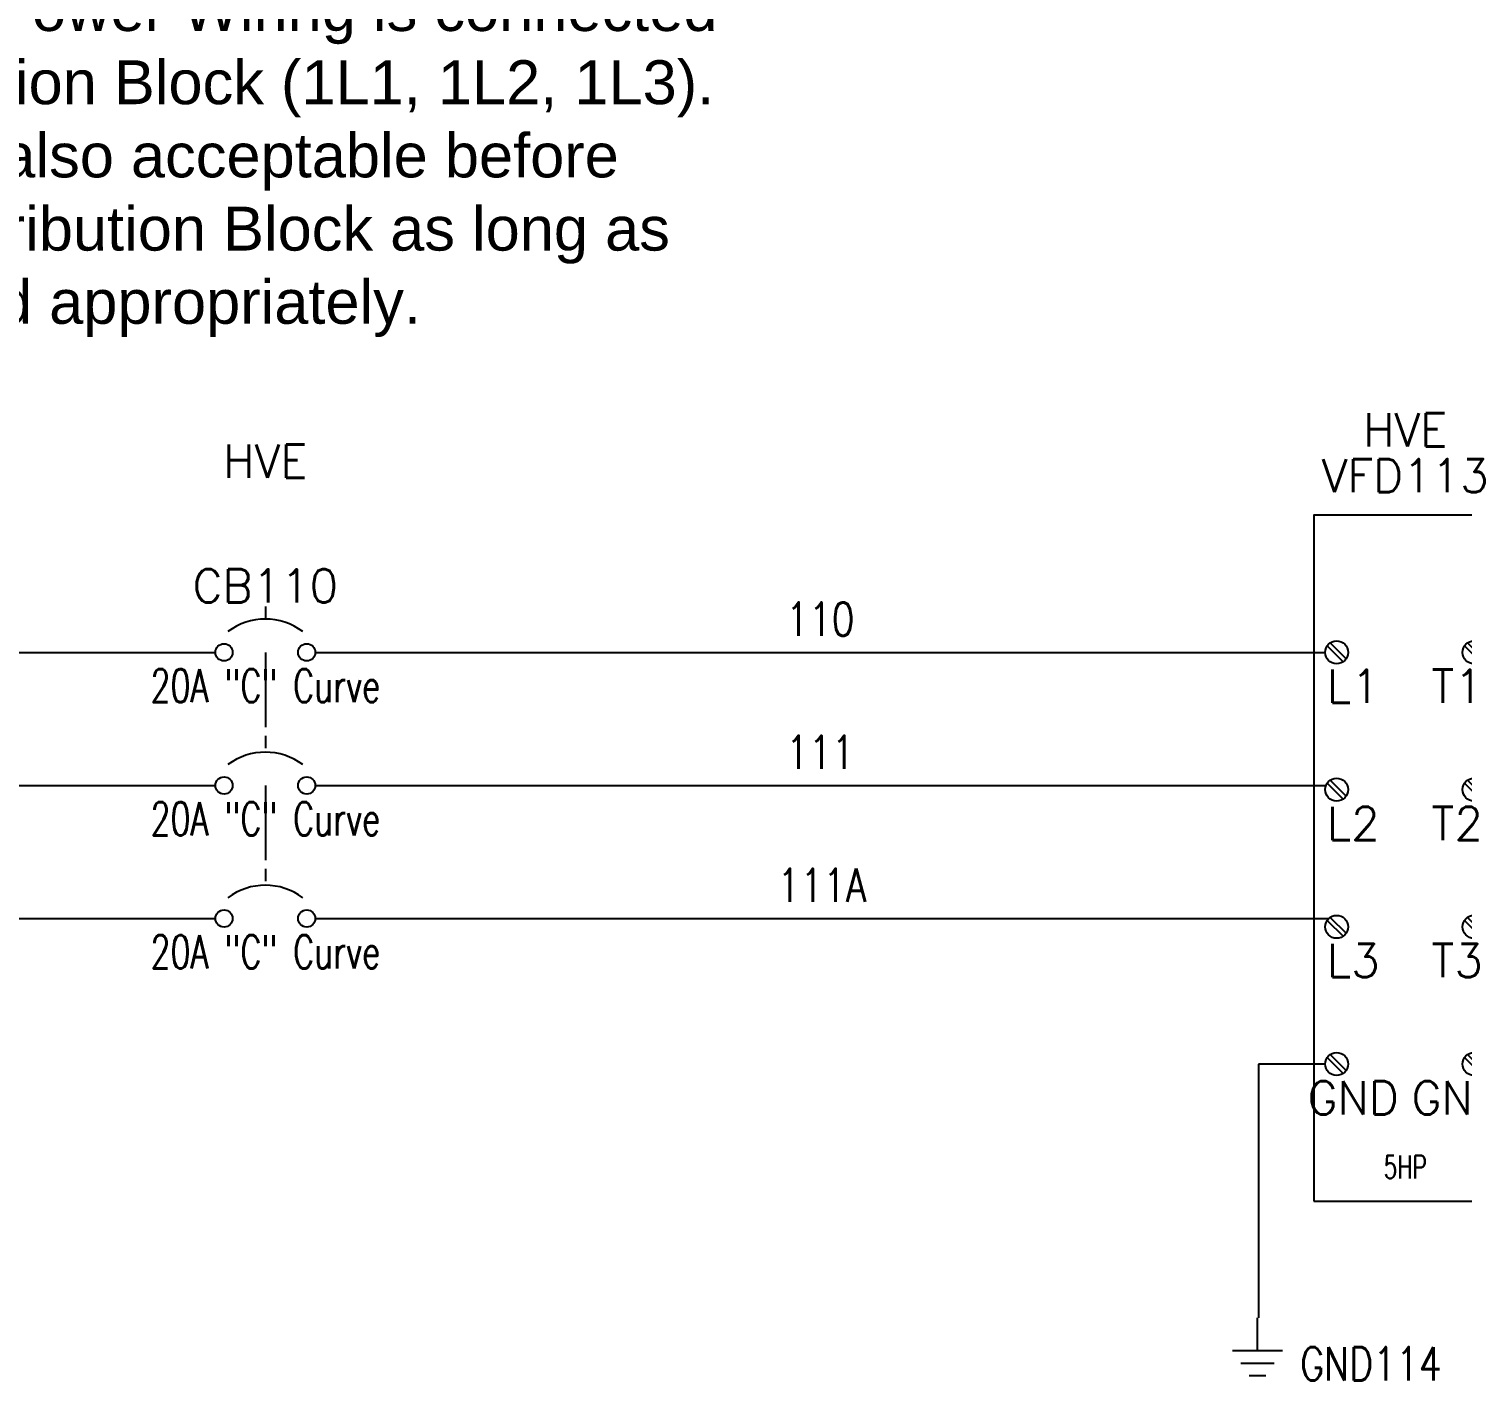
# Model space of a CAD drawing. Header units: inches. Extents: x 0 to 34.2, y 0 to 22.
# Drawn here: x 5.38 to 10.77, y 11.01 to 16.09 of the extents above; entities that cross this region are included whole.
import ezdxf
from ezdxf.enums import TextEntityAlignment as Align

# ---------------------------------------------------------------- set-up
doc = ezdxf.new("R2010")
doc.units = ezdxf.units.IN
doc.header["$MEASUREMENT"] = 0
doc.linetypes.add('HIDDEN2', pattern=[0.1875, 0.125, -0.0625])
for name, color, linetype in [('BRN_12AWG', 44, 'Continuous'), ('GRN_12AWG', 3, 'Continuous'), ('LINK', 9, 'Continuous'), ('LOC', 8, 'Continuous'), ('MISC', 7, 'Continuous'), ('ORG_12AWG', 40, 'Continuous'), ('SYMS', 7, 'Continuous'), ('TAGS', 1, 'Continuous'), ('TERMS', 3, 'Continuous'), ('WIRENO', 3, 'Continuous'), ('YEL_12AWG', 2, 'Continuous')]:
    doc.layers.add(name, color=color, linetype=linetype)
doc.styles.get("Standard").update_dxf_attribs({"font": 'arial.ttf'})
doc.styles.add('WD', font='romans.shx', dxfattribs={"height": 0.185})

# ---------------------------------------------------------------- blocks, each defined once
blk = doc.blocks.new('HDV1_VFD001')
for p, q in [((0.5733, 3.5351), (0.6601, 3.4483)), ((0.5899, 3.5517), (0.6767, 3.4649)), ((1.3233, 3.5351), (1.4101, 3.4483)), ((1.3399, 3.5517), (1.4267, 3.4649)), ((0.5733, 2.7851), (0.6601, 2.6983)), ((0.5899, 2.8017), (0.6767, 2.7149)), ((1.3233, 2.7851), (1.4101, 2.6983)), ((1.3399, 2.8017), (1.4267, 2.7149)), ((0.5899, 2.0517), (0.6767, 1.9649)), ((1.3399, 2.0517), (1.4267, 1.9649)), ((0.5733, 2.0351), (0.6601, 1.9483)), ((1.3233, 2.0351), (1.4101, 1.9483)), ((0.5733, 1.2851), (0.6601, 1.1983)), ((0.5899, 1.3017), (0.6767, 1.2149)), ((1.3233, 1.2851), (1.4101, 1.1983)), ((1.3399, 1.3017), (1.4267, 1.2149))]:
    blk.add_line(p, q)
blk.add_lwpolyline([(0.5, 0.5), (1.5, 0.5), (1.5, 4.25), (0.5, 4.25)], close=True)
for centre in [(0.625, 3.5), (1.375, 3.5), (0.625, 2.75), (1.375, 2.75), (0.625, 2), (1.375, 2), (0.625, 1.25), (1.375, 1.25)]:
    blk.add_circle(centre, 0.0625)
at = {"style": 'WD', "width": 0.7}
for tag, p in [('LOC', (1, 4.625)), ('DESC1', (1, 4)), ('DESC2', (1, 3.8125)), ('DESC3', (1, 3.6646)), ('RATING1', (1, 0.625)), ('INST', (1, 0.25)), ('XREF', (1, 0))]:
    blk.add_attdef(tag, text='', height=0.125, dxfattribs=at).set_placement(p, align=Align.CENTER)
at = {"style": 'WD'}
blk.add_attdef('TAG1', text='', height=0.125, dxfattribs=at).set_placement((1, 4.375), align=Align.CENTER)
for tag, p, flags in [('X4TERM01', (0.5625, 3.5), 1), ('X1TERM05', (1.4375, 3.5), 1), ('FAMILY', (0.9547, 3.0898), 9), ('X4TERM02', (0.5625, 2.75), 1), ('X1TERM06', (1.4375, 2.75), 1), ('X4TERM03', (0.5625, 2), 1), ('X1TERM07', (1.4375, 2), 1), ('X4TERM04', (0.5625, 1.25), 1), ('X1TERM08', (1.4375, 1.25), 1)]:
    blk.add_attdef(tag, p, '', height=0.01, dxfattribs=dict(at, flags=flags))
at = {"style": 'WD', "width": 0.8}
for tag, p in [('TERM01', (0.625, 3.4062)), ('TERM05', (1.375, 3.4062)), ('TERM02', (0.625, 2.6562)), ('TERM06', (1.375, 2.6562)), ('TERM03', (0.625, 1.9062)), ('TERM07', (1.375, 1.9062)), ('TERM04', (0.625, 1.1562)), ('TERM08', (1.375, 1.1562))]:
    blk.add_attdef(tag, text='', height=0.125, dxfattribs=at).set_placement(p, align=Align.TOP_CENTER)
at = {"style": 'WD', "flags": 9}
for tag, p in [('CAT', (0.9797, 3.0457)), ('ASSYCODE', (0.98, 3.0089)), ('MFG', (0.9778, 3.0262))]:
    blk.add_attdef(tag, text='', height=0.01, dxfattribs=at).set_placement(p, align=Align.CENTER)
blk = doc.blocks.new('HCB1')
blk.add_line((0, 0.1727), (0, 0.1265))
for centre in [(-0.1553, 0), (0.1553, 0)]:
    blk.add_circle(centre, 0.0322)
blk.add_arc((0, -0.1094), 0.2344, 53.1301, 126.8699)
at = {"style": 'WD', "width": 0.7}
for tag, p in [('INST', (0, 0.8258)), ('LOC', (0, 0.6562)), ('DESC1', (0, 0.5)), ('DESC2', (0, 0.3438)), ('RATING1', (0, -0.1875)), ('XREF', (0, -0.3438))]:
    blk.add_attdef(tag, text='', height=0.125, dxfattribs=at).set_placement(p, align=Align.CENTER)
at = {"style": 'WD'}
blk.add_attdef('TAG1', text='', height=0.125, dxfattribs=at).set_placement((0, 0.1875), align=Align.CENTER)
for tag, p in [('X2LINK', (0, 0.2188)), ('X8LINK', (0, 0))]:
    blk.add_attdef(tag, p, '', height=0.01, dxfattribs=at)
for tag, p, height, flags in [('FAMILY', (0.2047, 0.1523), 0.01, 9), ('CONTACT', (0.2047, 0.1326), 0.01, 9), ('X4TERM01', (-0.1875, 0), 0.0125, 1), ('X1TERM02', (0.1875, 0), 0.0125, 1)]:
    blk.add_attdef(tag, p, '', height=height, dxfattribs=dict(at, flags=flags))
at = {"linetype": 'Continuous', "style": 'WD', "flags": 9}
for tag, p in [('CAT', (0.2297, 0.1082)), ('ASSYCODE', (0.2188, 0.0625)), ('MFG', (0.2278, 0.0887))]:
    blk.add_attdef(tag, text='', height=0.01, dxfattribs=at).set_placement(p, align=Align.CENTER)
at = {"linetype": 'Continuous', "style": 'WD', "flags": 8}
blk.add_attdef('TERM01', text='', height=0.125, dxfattribs=at).set_placement((-0.25, -0.0314), align=Align.TOP_RIGHT)
blk.add_attdef('TERM02', text='', height=0.125, dxfattribs=at).set_placement((0.25, -0.0314), align=Align.TOP_LEFT)
blk = doc.blocks.new('HCB2')
at = {"linetype": 'HIDDEN2'}
blk.add_line((0, 0.1868), (0, 0.1406), dxfattribs=at)
for centre in [(-0.1553, 0), (0.1553, 0)]:
    blk.add_circle(centre, 0.0322)
blk.add_arc((0, -0.1094), 0.2344, 53.1301, 126.8699)
at = {"style": 'WD', "width": 0.7}
for tag, p in [('INST', (0, 0.8625)), ('LOC', (0, 0.6929)), ('DESC1', (0, 0.5367)), ('DESC2', (0, 0.3804)), ('RATING1', (0, -0.1875)), ('XREF', (0, -0.3438))]:
    blk.add_attdef(tag, text='', height=0.125, dxfattribs=at).set_placement(p, align=Align.CENTER)
at = {"style": 'WD'}
blk.add_attdef('TAG2', text='', height=0.125, dxfattribs=at).set_placement((0, 0.2242), align=Align.CENTER)
for tag, p in [('X2LINK', (0, 0.2188)), ('X8LINK', (0, 0))]:
    blk.add_attdef(tag, p, '', height=0.01, dxfattribs=at)
for tag, p, height, flags in [('CONTACT', (0.0544, 0.159), 0.01, 9), ('FAMILY', (0.0544, 0.1834), 0.01, 9), ('X4TERM01', (-0.1875, 0), 0.0125, 1), ('X1TERM02', (0.1875, 0), 0.0125, 1)]:
    blk.add_attdef(tag, p, '', height=height, dxfattribs=dict(at, flags=flags))
at = {"linetype": 'Continuous', "style": 'WD', "flags": 8}
blk.add_attdef('TERM01', text='', height=0.125, dxfattribs=at).set_placement((-0.25, -0.0314), align=Align.TOP_RIGHT)
blk.add_attdef('TERM02', text='', height=0.125, dxfattribs=at).set_placement((0.25, -0.0314), align=Align.TOP_LEFT)
blk = doc.blocks.new('HDV1_GND_TMK')
for p, q in [((0, 0.125), (0, 0.25)), ((0.0938, 0.125), (-0.0938, 0.125)), ((0.0625, 0.0781), (-0.0625, 0.0781)), ((0.0312, 0.0312), (-0.0312, 0.0312))]:
    blk.add_line(p, q)
at = {"style": 'WD', "width": 0.8}
for tag, p in [('INST', (0.1602, 0.3895)), ('LOC', (0.1602, 0.2333)), ('TAG1', (0.1602, 0.077)), ('DESC1', (0.1602, -0.0792))]:
    blk.add_attdef(tag, text='', height=0.125, dxfattribs=at).set_placement(p, align=Align.MIDDLE_LEFT)
at = {"style": 'WD', "flags": 1}
blk.add_attdef('X2TERM01', (0, 0.25), '', height=0.005, dxfattribs=at)
for tag in ['ASSYCODE', 'CAT', 'MFG', 'FAMILY']:
    blk.add_attdef(tag, (0.5352, -0.048), '', height=0.01, rotation=270, dxfattribs=at)
blk = doc.blocks.new('WD_WNH')
at = {"linetype": 'Continuous', "style": 'WD', "width": 0.8}
blk.add_attdef('WIRENO', text='', height=0.125, dxfattribs=at).set_placement((0, 0.0625), align=Align.CENTER)
at = {"style": 'WD', "flags": 1}
for tag, p in [('W01USER', (0, 0.0781)), ('W02USER', (0, 0.0703)), ('W03USER', (0, 0.0625)), ('W04USER', (0, 0.0547)), ('W05USER', (0, 0.0469)), ('W06USER', (0, 0.0391)), ('W07USER', (0, 0.0312)), ('W08USER', (0, 0.0234)), ('W09USER', (0, 0.0156)), ('W10USER', (0, 0.0078))]:
    blk.add_attdef(tag, text='', height=0.005, dxfattribs=at).set_placement(p, align=Align.CENTER)

msp = doc.modelspace()

# ---------------------------------------------------------------- linework, layer by layer
at = {"layer": 'BRN_12AWG'}
for p, q in [((3.05, 13.75), (6.0862, 13.75)), ((6.4612, 13.75), (10.2542, 13.75))]:
    msp.add_line(p, q, dxfattribs=at)
at = {"layer": 'GRN_12AWG'}
for p, q in [((10.2542, 12.2031), (10.0042, 12.2031)), ((10.0042, 12.2031), (10.0042, 11.25))]:
    msp.add_line(p, q, dxfattribs=at)
at = {"layer": 'LINK'}
for points in [[(6.2737, 13.75), (6.2737, 13.4688)], [(6.2737, 13.25), (6.2737, 12.9688)]]:
    msp.add_lwpolyline(points, dxfattribs=at)
at = {"layer": 'ORG_12AWG'}
for p, q in [((3.05, 13.25), (6.0862, 13.25)), ((6.4612, 13.25), (10.2542, 13.25))]:
    msp.add_line(p, q, dxfattribs=at)
at = {"layer": 'YEL_12AWG'}
for p, q in [((3, 12.75), (6.0862, 12.75)), ((6.4612, 12.75), (10.267, 12.75))]:
    msp.add_line(p, q, dxfattribs=at)

# ---------------------------------------------------------------- block references
at = {"layer": 'SYMS'}
ref = msp.add_blockref('HDV1_VFD001', (9.8675, 11.3438), dxfattribs=dict(at, xscale=0.6875, yscale=0.6875, zscale=0.6875))
ref.add_attrib('TAG1', 'VFD113', dxfattribs={"layer": 'TAGS', "height": 0.125, "style": 'WD'}).set_placement((10.555, 14.3516), align=Align.CENTER)
ref.add_attrib('LOC', 'HVE', dxfattribs={"layer": 'LOC', "height": 0.125, "style": 'WD'}).set_placement((10.555, 14.5234), align=Align.CENTER)
ref.add_attrib('RATING1', '5HP', dxfattribs={"layer": 'MISC', "height": 0.08594, "style": 'WD', "width": 0.7}).set_placement((10.555, 11.7734), align=Align.CENTER)
ref.add_attrib('TERM01', 'L1', dxfattribs={"layer": 'TERMS', "height": 0.125, "style": 'WD'}).set_placement((10.3597, 13.6855), align=Align.TOP_CENTER)
ref.add_attrib('TERM02', 'L2', dxfattribs={"layer": 'TERMS', "height": 0.125, "style": 'WD'}).set_placement((10.3597, 13.1699), align=Align.TOP_CENTER)
ref.add_attrib('TERM03', 'L3', dxfattribs={"layer": 'TERMS', "height": 0.125, "style": 'WD'}).set_placement((10.3597, 12.6543), align=Align.TOP_CENTER)
ref.add_attrib('TERM04', 'GND', dxfattribs={"layer": 'TERMS', "height": 0.125, "style": 'WD'}).set_placement((10.3597, 12.1387), align=Align.TOP_CENTER)
ref.add_attrib('TERM05', 'T1', dxfattribs={"layer": 'TERMS', "height": 0.125, "style": 'WD'}).set_placement((10.7503, 13.6855), align=Align.TOP_CENTER)
ref.add_attrib('TERM06', 'T2', dxfattribs={"layer": 'TERMS', "height": 0.125, "style": 'WD'}).set_placement((10.7503, 13.1699), align=Align.TOP_CENTER)
ref.add_attrib('TERM07', 'T3', dxfattribs={"layer": 'TERMS', "height": 0.125, "style": 'WD'}).set_placement((10.7503, 12.6543), align=Align.TOP_CENTER)
ref.add_attrib('TERM08', 'GND', dxfattribs={"layer": 'TERMS', "height": 0.125, "style": 'WD'}).set_placement((10.7503, 12.1387), align=Align.TOP_CENTER)
ref = msp.add_blockref('HCB1', (6.2737, 13.75), dxfattribs=at)
ref.add_attrib('RATING1', '20A "C" Curve', dxfattribs={"layer": 'MISC', "height": 0.125, "style": 'WD', "width": 0.7}).set_placement((6.2737, 13.5625), align=Align.CENTER)
ref.add_attrib('LOC', 'HVE', dxfattribs={"layer": 'LOC', "height": 0.125, "style": 'WD'}).set_placement((6.2737, 14.4062), align=Align.CENTER)
ref.add_attrib('TAG1', 'CB110', dxfattribs={"layer": 'TAGS', "height": 0.125, "style": 'WD'}).set_placement((6.2737, 13.9375), align=Align.CENTER)
ref = msp.add_blockref('HCB2', (6.2737, 13.25), dxfattribs=at)
ref.add_attrib('RATING1', '20A "C" Curve', dxfattribs={"layer": 'MISC', "height": 0.125, "style": 'WD', "width": 0.7}).set_placement((6.2737, 13.0625), align=Align.CENTER)
ref = msp.add_blockref('HCB2', (6.2737, 12.75), dxfattribs=at)
ref.add_attrib('RATING1', '20A "C" Curve', dxfattribs={"layer": 'MISC', "height": 0.125, "style": 'WD', "width": 0.7}).set_placement((6.2737, 12.5625), align=Align.CENTER)
ref = msp.add_blockref('HDV1_GND_TMK', (10, 11), dxfattribs=at)
ref.add_attrib('TAG1', 'GND114', dxfattribs={"layer": 'TAGS', "height": 0.125, "style": 'WD', "width": 0.8}).set_placement((10.1602, 11.077), align=Align.MIDDLE_LEFT)
at = {"layer": 'WIRENO'}
ref = msp.add_blockref('WD_WNH', (8.3577, 13.75), dxfattribs=at)
ref.add_attrib('WIRENO', '110', dxfattribs={"linetype": 'Continuous', "height": 0.125, "style": 'WD', "width": 0.8}).set_placement((8.3577, 13.8125), align=Align.CENTER)
ref = msp.add_blockref('WD_WNH', (8.3577, 13.25), dxfattribs=at)
ref.add_attrib('WIRENO', '111', dxfattribs={"linetype": 'Continuous', "height": 0.125, "style": 'WD', "width": 0.8}).set_placement((8.3577, 13.3125), align=Align.CENTER)
ref = msp.add_blockref('WD_WNH', (8.3641, 12.75), dxfattribs=at)
ref.add_attrib('WIRENO', '111A', dxfattribs={"linetype": 'Continuous', "height": 0.125, "style": 'WD', "width": 0.8}).set_placement((8.3641, 12.8125), align=Align.CENTER)

# ---------------------------------------------------------------- texts
at = {"layer": 'WIRENO', "insert": (3.4375, 16.25), "char_height": 0.165, "attachment_point": 1}
msp.add_mtext_dynamic_manual_height_columns('NOTE: ALL Main Power Wiring is connected directly to Distribution Block (1L1, 1L2, 1L3). Daisy Chaining is also acceptable before terminating at Distribution Block as long as wire gauge is sized appropriately.', width=4.5625, gutter_width=0.75, heights=[0], dxfattribs=at)

doc.saveas('drawing.dxf')
